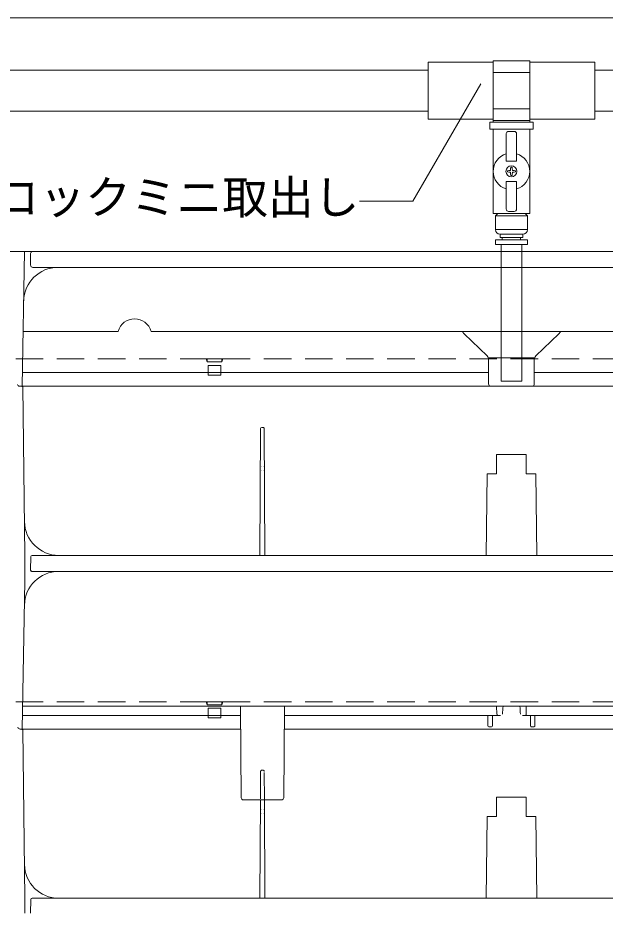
# Model space of a CAD drawing. Units: millimetres, scale not verified. Extents: x -6713 to 1917, y -1364 to 1364.
# Drawn here: x -225.7 to 31.4, y 358.6 to 750.2 of the extents above; entities that cross this region are included whole.
import ezdxf
from ezdxf.enums import TextEntityAlignment as Align

# ---------------------------------------------------------------- set-up
doc = ezdxf.new("R2010")
doc.units = ezdxf.units.MM
doc.header["$LTSCALE"] = 10
doc.linetypes.add('DASHED1', pattern=[1.8, 1.2, -0.6])
for name, color, linetype, lineweight in [('0-5_A-6', 7, 'Continuous', 18), ('0-6_A-7', 5, 'Continuous', 18), ('2-1', 7, 'Continuous', 18), ('2-2', 7, 'Continuous', 18), ('2-3', 7, 'Continuous', 18), ('7-0', 4, 'Continuous', 5)]:
    doc.layers.add(name, color=color, linetype=linetype, lineweight=lineweight)
doc.styles.add('ＭＳ ゴシック', font='')
doc.styles.get('ＭＳ ゴシック').set_extended_font_data('MS Gothic')

msp = doc.modelspace()

# ---------------------------------------------------------------- linework, layer by layer
at = {"layer": '0-5_A-6'}
msp.add_line((-234.62, 750.22), (215.38, 750.22), dxfattribs=at)
at = {"layer": '0-6_A-7'}
for p, q in [((-23.06, 721.44), (-52.73, 670.06)), ((-52.73, 670.06), (-76.19, 670.06))]:
    msp.add_line(p, q, dxfattribs=at)
at = {"layer": '2-1'}
for p, q in [((-234.62, 648.09), (215.38, 648.09)), ((-222.73, 648.09), (-223.85, 589.09)), ((-220.12, 647.09), (-220.12, 642.09)), ((199.88, 641.09), (-219.12, 641.09)), ((-223.39, 613.09), (-223.39, 613.09)), ((-223.39, 613.09), (-181.85, 613.09)), ((-181.85, 613.09), (-181.85, 613.09)), ((148.15, 613.09), (-167.39, 613.09)), ((-167.39, 613.09), (-167.39, 613.09)), ((-20.24, 602.33), (-30.39, 612.06)), ((1, 602.33), (11.15, 612.06)), ((-19.62, 601.58), (0.38, 601.58)), ((-19.62, 600.88), (-19.62, 590.09)), ((0.38, 600.88), (0.38, 590.09)), ((-223.73, 595.09), (-19.62, 595.09)), ((204.49, 595.09), (0.38, 595.09)), ((-224.92, 589.09), (205.68, 589.09))]:
    msp.add_line(p, q, dxfattribs=at)
for centre, radius, start, end in [((-219.12, 647.09), 0.999, 89.9604, 180.0395), ((-208.14, 626.09), 15, 90, 178.9131), ((-219.12, 642.09), 0.999, 179.9605, 270.0396), ((-174.62, 611.09), 7.5, 89.9999, 164.5329), ((-174.62, 611.09), 7.5, 15.5228, 90.0034), ((-27.62, 614.94), 4, 207.6016, 226.2222), ((8.38, 614.94), 4, 313.7778, 332.3984), ((-21.67, 600.86), 2.05, 0.6121, 45.6068), ((2.43, 600.86), 2.05, 134.3932, 179.3879), ((-224.91, 590.09), 1, 192.339, 231.1698), ((-224.95, 590.04), 0.938, 230.503, 251.825), ((-224.91, 590.12), 1.03, 251.4761, 269.4896), ((-18.62, 590.09), 1, 179.9994, 263.5534), ((-0.62, 590.09), 1, 276.4466, 0.0006)]:
    msp.add_arc(centre, radius, start, end, dxfattribs=at)
at = {"layer": '2-2', "linetype": 'DASHED1', "lineweight": 9}
msp.add_line((-226.62, 601.09), (-143.27, 601.09), dxfattribs=at)
at = {"layer": '2-2', "linetype": 'DASHED1'}
for p, q in [((-143.27, 601.09), (-142.82, 599.72)), ((-142.82, 601.09), (-143.27, 601.09)), ((-142.82, 599.72), (-142.82, 601.09)), ((-142.82, 601.09), (-136.42, 601.09)), ((-136.42, 599.72), (-142.82, 599.72)), ((-136.42, 601.09), (-136.42, 599.72)), ((-135.97, 601.09), (116.73, 601.09)), ((-142.42, 598.19), (-142.42, 593.99)), ((-142.42, 593.99), (-136.82, 593.99))]:
    msp.add_line(p, q, dxfattribs=at)
at = {"layer": '2-2'}
for p, q in [((-224.82, 588.98), (-224.86, 588.99)), ((-224.01, 588.99), (-223.98, 588.99)), ((-224.01, 588.99), (-223.98, 588.99)), ((-223.98, 588.99), (-223.48, 588.99)), ((-223.48, 588.99), (-223.48, 588.99)), ((-119.42, 570.59), (-119.7, 515.09)), ((-118.92, 571.09), (-118.32, 571.09)), ((-117.54, 515.09), (-117.82, 570.58)), ((-16.12, 559.29), (-16.12, 550.79)), ((-16.12, 559.29), (-3.12, 559.29)), ((-3.12, 559.29), (-3.12, 550.79)), ((-119.01, 552.34), (-119.02, 552.34)), ((-119.01, 554.05), (-119.01, 554.05)), ((-119.01, 553.84), (-119.01, 553.84)), ((-118.23, 554.05), (-118.23, 554.05)), ((-118.23, 553.84), (-118.23, 553.84)), ((-118.22, 552.34), (-118.22, 552.34)), ((-119.02, 552.13), (-119.02, 552.13)), ((-118.22, 552.13), (-118.22, 552.13)), ((-20.68, 515.09), (-20.31, 550.79)), ((-20.31, 550.79), (-16.12, 550.79)), ((1.07, 550.79), (-3.12, 550.79)), ((1.07, 550.79), (1.44, 515.09)), ((-222.62, 515.09), (-222.62, 508.59)), ((-220.11, 508.6), (-220.01, 514.6)), ((-219.51, 515.09), (200.27, 515.09)), ((-222.62, 508.59), (-222.62, 503.8)), ((200.37, 508.09), (-219.61, 508.09)), ((-207.82, 508.09), (-207.82, 508.09)), ((-207.82, 508.09), (-207.82, 508.09)), ((-222.62, 503.8), (-223.85, 439.09)), ((-223.66, 449.09), (-223.66, 449.09)), ((204.42, 449.09), (-223.66, 449.09)), ((-127.93, 409.08), (-128.28, 449.09)), ((-109.31, 409.08), (-108.96, 449.09)), ((-16.12, 449.09), (-16.06, 445.57)), ((-3.12, 449.09), (-3.18, 445.57)), ((-223.73, 445.09), (-128.24, 445.09)), ((-109, 445.09), (-15.54, 445.09)), ((-19.92, 440.49), (-19.92, 445.09)), ((-19.92, 445.09), (-19.92, 440.49)), ((-17.92, 445.09), (-17.92, 440.49)), ((-15.54, 445.09), (-14.43, 445.09)), ((-3.7, 445.09), (-4.81, 445.09)), ((89.76, 445.09), (-3.6, 445.09)), ((-1.32, 440.49), (-1.32, 445.09)), ((0.68, 445.09), (0.68, 440.49)), ((-224.35, 439.09), (-224.71, 439.09)), ((-224.71, 439.09), (-224.35, 439.09)), ((-224.53, 439.09), (-224.71, 439.09)), ((-223.85, 439.09), (-224.35, 439.09)), ((-128.19, 439.09), (-223.85, 439.09)), ((89.81, 439.09), (-109.05, 439.09)), ((-19.52, 440.09), (-18.32, 440.09)), ((0.28, 440.09), (-0.92, 440.09)), ((-126.93, 408.09), (-110.31, 408.09))]:
    msp.add_line(p, q, dxfattribs=at)
at = {"layer": '2-2', "linetype": 'DASHED1'}
for points in [[(-136.42, 601.09), (-135.97, 601.09), (-136.42, 599.72)], [(-142.42, 598.19), (-136.82, 598.19), (-136.82, 593.99)]]:
    msp.add_lwpolyline(points, dxfattribs=at)
at = {"layer": '2-2'}
msp.add_lwpolyline([(-223.48, 588.99), (-223.48, 588.99), (-222.62, 515.09)], dxfattribs=at)
msp.add_lwpolyline([(-119.42, 570.59), (-119.42, 570.59), (-119.42, 570.59)], close=True, dxfattribs=at)
for centre, radius, start, end in [((-118.92, 570.59), 0.5, 90.0002, 179.6515), ((-118.32, 570.59), 0.501, 358.6138, 89.9483), ((-207.79, 530.09), 15, 180.6663, 270), ((-219.51, 514.59), 0.5, 90, 179), ((-207.82, 493.09), 15, 90, 178.9074), ((-219.61, 508.59), 0.5, 179, 270), ((985.97, 387.09), 1001.2, 176.44934, 176.65048), ((-1005.21, 387.09), 1001.2, 3.34952, 3.55066), ((-15.57, 445.58), 0.484, 180.5837, 261.9182), ((-3.68, 445.58), 0.493, 266.6747, 358.991), ((-224.71, 440.09), 1, 192.339, 270), ((-19.52, 440.49), 0.4, 180, 270), ((-18.32, 440.49), 0.4, 270, 0), ((-0.92, 440.49), 0.4, 180, 270), ((-0.92, 440.49), 0.4, 180, 270), ((0.28, 440.49), 0.4, 270, 0), ((-126.93, 409.09), 1, 180.5051, 269.9995), ((-110.31, 409.09), 1, 270.0035, 359.495)]:
    msp.add_arc(centre, radius, start, end, dxfattribs=at)
at = {"layer": '2-3', "linetype": 'DASHED1', "lineweight": 9}
msp.add_line((-226.62, 451.09), (-143.27, 451.09), dxfattribs=at)
at = {"layer": '2-3', "linetype": 'DASHED1'}
for p, q in [((-143.27, 451.09), (-142.82, 449.72)), ((-142.82, 451.09), (-143.27, 451.09)), ((-142.82, 449.72), (-142.82, 451.09)), ((-142.82, 451.09), (-136.42, 451.09)), ((-136.42, 451.09), (-136.42, 449.72)), ((-135.97, 451.09), (116.73, 451.09)), ((-136.42, 449.72), (-142.82, 449.72)), ((-142.42, 448.19), (-142.42, 443.99)), ((-142.42, 443.99), (-136.82, 443.99)), ((-118.93, 421.09), (-118.32, 421.09)), ((-117.76, 408.09), (-117.82, 420.58))]:
    msp.add_line(p, q, dxfattribs=at)
at = {"layer": '2-3'}
for p, q in [((-224.83, 438.98), (-224.86, 438.99)), ((-224.02, 438.99), (-223.98, 438.99)), ((-224.02, 438.99), (-223.98, 438.99)), ((-223.98, 438.99), (-223.48, 438.99)), ((-223.48, 438.99), (-223.48, 438.99)), ((-119.49, 408.09), (-119.7, 365.09)), ((-117.54, 365.09), (-117.76, 408.09)), ((-16.12, 409.29), (-16.12, 400.79)), ((-16.12, 409.29), (-3.12, 409.29)), ((-3.12, 409.29), (-3.12, 400.79)), ((-119.01, 404.05), (-119.01, 404.05)), ((-119.01, 403.84), (-119.01, 403.84)), ((-118.24, 404.05), (-118.24, 404.05)), ((-118.24, 403.84), (-118.24, 403.84)), ((-119.02, 402.34), (-119.02, 402.34)), ((-119.02, 402.13), (-119.02, 402.13)), ((-118.23, 402.34), (-118.23, 402.34)), ((-118.23, 402.13), (-118.23, 402.13)), ((-20.68, 365.09), (-20.31, 400.79)), ((-20.31, 400.79), (-16.12, 400.79)), ((1.07, 400.79), (-3.12, 400.79)), ((1.07, 400.79), (1.43, 365.09)), ((-222.62, 365.09), (-222.62, 358.59)), ((-220.11, 358.6), (-220.01, 364.6)), ((-219.51, 365.09), (200.26, 365.09))]:
    msp.add_line(p, q, dxfattribs=at)
at = {"layer": '2-3', "linetype": 'DASHED1'}
for points in [[(-136.42, 451.09), (-135.97, 451.09), (-136.42, 449.72)], [(-142.42, 448.19), (-136.82, 448.19), (-136.82, 443.99)], [(-119.43, 420.59), (-119.43, 420.59), (-119.43, 420.59), (-119.43, 420.59), (-119.49, 408.09)]]:
    msp.add_lwpolyline(points, dxfattribs=at)
at = {"layer": '2-3'}
msp.add_lwpolyline([(-223.48, 438.99), (-223.48, 438.99), (-222.62, 365.09)], dxfattribs=at)
at = {"layer": '2-3', "linetype": 'DASHED1'}
for centre, radius, start, end in [((-118.93, 420.59), 0.5, 90.0002, 179.6515), ((-118.32, 420.59), 0.501, 358.6138, 89.9483)]:
    msp.add_arc(centre, radius, start, end, dxfattribs=at)
at = {"layer": '2-3'}
for centre, radius, start, end in [((-207.8, 380.09), 15, 180.6663, 270), ((-219.51, 364.59), 0.5, 90, 179)]:
    msp.add_arc(centre, radius, start, end, dxfattribs=at)
at = {"layer": '7-0'}
for p, q in [((-46.12, 730.89), (-17.62, 730.89)), ((-46.12, 705.89), (-46.12, 730.89)), ((-20.75, 730.89), (-17.62, 730.89)), ((-1.62, 705.39), (-1.62, 731.39)), ((-1.62, 705.39), (-1.62, 731.39)), ((-1.62, 730.89), (26.88, 730.89)), ((-1.62, 730.89), (26.88, 730.89)), ((26.88, 705.89), (26.88, 730.89)), ((26.88, 705.89), (26.88, 730.89)), ((-46.12, 727.39), (-423.12, 727.39)), ((-17.62, 726.39), (-1.62, 726.39)), ((-17.62, 726.39), (-1.62, 726.39)), ((403.88, 727.39), (26.88, 727.39)), ((-423.12, 709.39), (-46.12, 709.39)), ((-17.62, 710.39), (-1.62, 710.39)), ((-17.62, 710.39), (-1.62, 710.39)), ((26.88, 709.39), (403.88, 709.39)), ((-46.12, 705.89), (-17.62, 705.89)), ((-20.75, 705.89), (-17.62, 705.89)), ((-17.62, 704.59), (-17.62, 705.39)), ((-17.62, 705.39), (-1.62, 705.39)), ((-17.62, 704.59), (-17.62, 705.39)), ((-17.62, 705.39), (-1.62, 705.39)), ((-1.62, 705.89), (26.88, 705.89)), ((-1.62, 705.89), (26.88, 705.89)), ((-1.62, 704.59), (-1.62, 705.39)), ((-1.62, 704.59), (-1.62, 705.39)), ((-19.12, 701.59), (-19.12, 704.59)), ((-19.12, 704.59), (-0.12, 704.59)), ((-19.12, 701.59), (-19.12, 704.59)), ((-19.12, 704.59), (-0.12, 704.59)), ((-19.12, 701.59), (-0.12, 701.59)), ((-19.12, 701.59), (-0.12, 701.59)), ((-17.62, 701.59), (-17.62, 664.59)), ((-17.62, 701.59), (-17.62, 664.59)), ((-1.62, 701.59), (-1.62, 664.59)), ((-1.62, 701.59), (-1.62, 664.59)), ((-0.12, 701.59), (-0.12, 704.59)), ((-0.12, 701.59), (-0.12, 704.59)), ((-11.87, 699.59), (-11.87, 687.59)), ((-11.87, 699.59), (-11.87, 687.59)), ((-8.37, 700.59), (-10.87, 700.59)), ((-8.37, 700.59), (-10.87, 700.59)), ((-7.37, 699.59), (-7.37, 687.59)), ((-7.37, 699.59), (-7.37, 687.59)), ((-11.87, 687.59), (-7.37, 687.59)), ((-11.87, 687.59), (-7.37, 687.59)), ((-11.42, 682.81), (-11.42, 683.37)), ((-11.42, 682.81), (-11.42, 683.37)), ((-10.14, 683.48), (-10.01, 683.61)), ((-10.14, 683.48), (-10.01, 683.61)), ((-10.01, 682.57), (-10.14, 682.7)), ((-10.01, 682.57), (-10.14, 682.7)), ((-9.9, 684.89), (-9.34, 684.89)), ((-9.9, 684.89), (-9.34, 684.89)), ((-9.23, 683.61), (-9.1, 683.48)), ((-9.23, 683.61), (-9.1, 683.48)), ((-9.1, 682.7), (-9.23, 682.57)), ((-9.1, 682.7), (-9.23, 682.57)), ((-7.82, 682.81), (-7.82, 683.37)), ((-7.82, 682.81), (-7.82, 683.37)), ((-11.87, 666.59), (-11.87, 678.59)), ((-11.87, 678.59), (-7.37, 678.59)), ((-11.87, 666.59), (-11.87, 678.59)), ((-11.87, 678.59), (-7.37, 678.59)), ((-9.9, 681.29), (-9.34, 681.29)), ((-9.9, 681.29), (-9.34, 681.29)), ((-7.37, 666.59), (-7.37, 678.59)), ((-7.37, 666.59), (-7.37, 678.59)), ((-17.62, 664.59), (-1.62, 664.59)), ((-17.62, 664.59), (-1.62, 664.59)), ((-16.62, 663.59), (-15.62, 664.59)), ((-16.62, 663.59), (-15.62, 664.59)), ((-16.62, 657.59), (-16.62, 663.59)), ((-16.62, 657.59), (-16.62, 663.59)), ((-8.37, 665.59), (-10.87, 665.59)), ((-8.37, 665.59), (-10.87, 665.59)), ((-2.62, 657.59), (-2.62, 663.59)), ((-2.62, 657.59), (-2.62, 663.59)), ((-16.62, 657.59), (-2.62, 657.59)), ((-16.62, 657.59), (-2.62, 657.59)), ((-14.62, 655.59), (-4.62, 655.59)), ((-14.62, 655.59), (-4.62, 655.59)), ((-13.62, 654.09), (-13.62, 653.09)), ((-13.62, 654.09), (-13.62, 653.09)), ((-5.62, 654.09), (-5.62, 653.09)), ((-5.62, 654.09), (-5.62, 653.09)), ((-4.62, 655.59), (-4.62, 654.09)), ((-4.62, 655.59), (-4.62, 654.09)), ((-16.62, 653.09), (-2.62, 653.09)), ((-16.62, 653.09), (-2.62, 653.09)), ((-14.12, 591.34), (-14.12, 651.09)), ((-14.12, 591.34), (-14.12, 651.09)), ((-2.62, 653.09), (-2.62, 651.09)), ((-2.62, 653.09), (-2.62, 651.09))]:
    msp.add_line(p, q, dxfattribs=at)
for points in [[(-17.62, 705.39), (-17.62, 731.39), (-1.62, 731.39)], [(-17.62, 705.39), (-17.62, 731.39), (-1.62, 731.39)], [(-16.62, 663.59), (-2.62, 663.59), (-3.62, 664.59)], [(-16.62, 663.59), (-2.62, 663.59), (-3.62, 664.59)], [(-14.62, 655.59), (-14.62, 654.09), (-4.62, 654.09)], [(-14.62, 655.59), (-14.62, 654.09), (-4.62, 654.09)], [(-16.62, 653.09), (-16.62, 651.09), (-2.62, 651.09)], [(-16.62, 653.09), (-16.62, 651.09), (-2.62, 651.09)], [(-5.12, 651.09), (-5.12, 591.34), (-14.12, 591.34)], [(-5.12, 651.09), (-5.12, 591.34), (-14.12, 591.34)]]:
    msp.add_lwpolyline(points, dxfattribs=at)
msp.add_circle((-9.62, 683.09), 2.4, dxfattribs=at)
msp.add_circle((-9.62, 683.09), 2.4, dxfattribs=at)
for centre, radius, start, end in [((-10.87, 699.59), 1, 90, 180), ((-10.87, 699.59), 1, 90, 180), ((-8.37, 699.59), 1, 0, 90), ((-8.37, 699.59), 1, 0, 90), ((-9.62, 683.09), 8, 106.3348, 253.6652), ((-9.62, 683.09), 8, 106.3348, 253.6652), ((-9.62, 683.09), 8, 286.3348, 73.6652), ((-9.62, 683.09), 8, 286.3348, 73.6652), ((-9.62, 670.09), 13.4, 92.2169, 97.7202), ((-9.62, 670.09), 13.4, 92.2169, 97.7202), ((-9.62, 696.09), 13.4, 262.2797, 267.7831), ((-9.62, 696.09), 13.4, 262.2797, 267.7831), ((3.38, 683.09), 13.4, 172.2798, 177.7831), ((3.38, 683.09), 13.4, 172.2798, 177.7831), ((3.38, 683.09), 13.4, 182.2169, 187.7202), ((3.38, 683.09), 13.4, 182.2169, 187.7202), ((-22.62, 683.09), 13.4, 2.2169, 7.7203), ((-22.62, 683.09), 13.4, 2.2169, 7.7203), ((-22.62, 683.09), 13.4, 352.2797, 357.7831), ((-22.62, 683.09), 13.4, 352.2797, 357.7831), ((-9.62, 670.09), 13.4, 82.2798, 87.7831), ((-9.62, 670.09), 13.4, 82.2798, 87.7831), ((-9.62, 696.09), 13.4, 272.2169, 277.7203), ((-9.62, 696.09), 13.4, 272.2169, 277.7203), ((-10.87, 666.59), 1, 180, 270), ((-10.87, 666.59), 1, 180, 270), ((-8.37, 666.59), 1, 270, 0), ((-8.37, 666.59), 1, 270, 0), ((-14.62, 657.59), 2, 180, 270), ((-14.62, 657.59), 2, 180, 270), ((-4.62, 657.59), 2, 270, 0), ((-4.62, 657.59), 2, 270, 0)]:
    msp.add_arc(centre, radius, start, end, dxfattribs=at)

# ---------------------------------------------------------------- texts
at = {"layer": '0-6_A-7', "color": 7, "style": 'ＭＳ ゴシック'}
msp.add_text('中間コックミニ取出し', height=14.66, dxfattribs=at).set_placement((-276.19, 660.06), align=Align.BOTTOM_LEFT)

doc.saveas('drawing.dxf')
